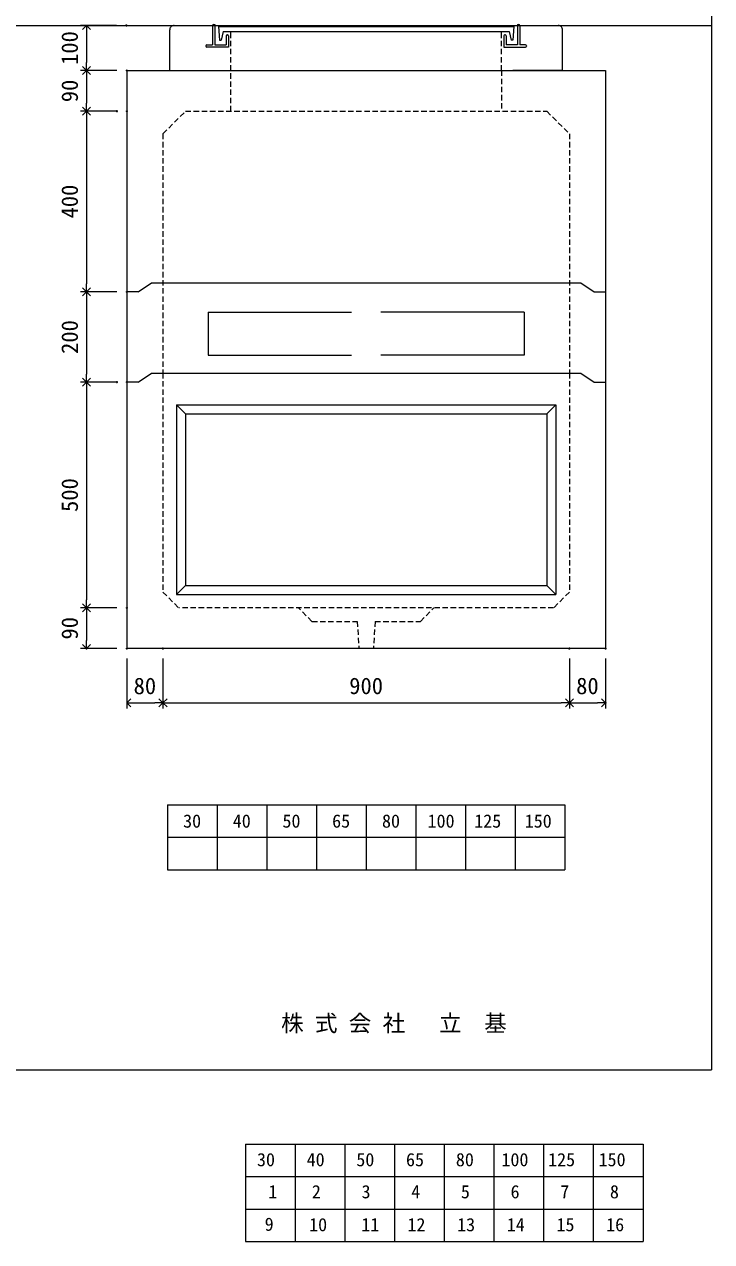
# Model space of a CAD drawing. Units: millimetres, scale not verified. Extents: x -4890 to 18490, y -2328 to 2328.
# Drawn here: x 3368 to 4890, y -2328 to 368 of the extents above; entities that cross this region are included whole.
import ezdxf
from ezdxf.enums import TextEntityAlignment as Align

# ---------------------------------------------------------------- set-up
doc = ezdxf.new("R2010")
doc.units = ezdxf.units.MM
doc.header["$LTSCALE"] = 10
doc.header["$PDMODE"] = 32
doc.header["$PDSIZE"] = 2
doc.linetypes.add('DASHED1', pattern=[1.8, 1.2, -0.6])
doc.linetypes.add('USER2', pattern=[50.8, 31.75, -6.35, 6.35, -6.35])
doc.layers.add('0-1_Defpoints', color=7, linetype='Continuous')
for name, color, linetype, lineweight in [('0-2_waku', 7, 'Continuous', 18), ('0-3_gaikei', 7, 'Continuous', 18), ('0-4_kakure', 7, 'DASHED1', 5), ('0-5_sunpou', 7, 'Continuous', 5), ('0-9_uchigawa', 6, 'Continuous', 18), ('0-B_futa', 3, 'Continuous', 18), ('0-C_GL', 4, 'Continuous', 18), ('0-E_文字１', 7, 'Continuous', 18), ('1-3_uchigawa2', 6, 'USER2', 18), ('1-5_文字２', 7, 'Continuous', 5)]:
    doc.layers.add(name, color=color, linetype=linetype, lineweight=lineweight)
doc.styles.add('ＭＳ ゴシック', font='')
doc.styles.get('ＭＳ ゴシック').set_extended_font_data('MS Gothic')

# ---------------------------------------------------------------- blocks, each defined once
blk = doc.blocks.new('_Open90')
at = {"layer": '0-5_sunpou'}
blk.add_line((0, 0), (-1, 0), dxfattribs=at)
blk.add_lwpolyline([(-0.5, 0.5), (0, 0), (-0.5, -0.5)], dxfattribs=at)
blk = doc.blocks.new('D89')
at = {"layer": '0-1_Defpoints'}
for p in [(5042.32, 1752.03), (4953, 1252.03), (5042.32, 1252.03)]:
    blk.add_point(p, dxfattribs=at)
at = {"layer": '0-5_sunpou'}
for p, q in [((5020.32, 1752.03), (4940, 1752.03)), ((4953, 1734.03), (4953, 1270.03)), ((5020.32, 1252.03), (4940, 1252.03))]:
    blk.add_line(p, q, dxfattribs=at)
at = {"layer": '0-5_sunpou', "xscale": 18, "yscale": 18}
for p, rotation in [((4953, 1752.03), 90), ((4953, 1252.03), 270)]:
    blk.add_blockref('_Open90', p, dxfattribs=dict(at, rotation=rotation))
at = {"layer": '0-5_sunpou', "style": 'ＭＳ ゴシック'}
blk.add_text('500', height=36.66, rotation=90, dxfattribs=at).set_placement((4945, 1464.53), align=Align.BOTTOM_LEFT)
blk = doc.blocks.new('D90')
at = {"layer": '0-1_Defpoints'}
for p in [(5042.32, 1252.03), (4953, 1162.03), (5042.32, 1162.03)]:
    blk.add_point(p, dxfattribs=at)
at = {"layer": '0-5_sunpou'}
for p, q in [((5020.32, 1252.03), (4940, 1252.03)), ((4953, 1234.03), (4953, 1180.03)), ((5020.32, 1162.03), (4940, 1162.03))]:
    blk.add_line(p, q, dxfattribs=at)
at = {"layer": '0-5_sunpou', "xscale": 18, "yscale": 18}
for p, rotation in [((4953, 1252.03), 90), ((4953, 1162.03), 270)]:
    blk.add_blockref('_Open90', p, dxfattribs=dict(at, rotation=rotation))
at = {"layer": '0-5_sunpou', "style": 'ＭＳ ゴシック'}
blk.add_text('90', height=36.66, rotation=90, dxfattribs=at).set_placement((4945, 1182.03), align=Align.BOTTOM_LEFT)
blk = doc.blocks.new('D91')
at = {"layer": '0-1_Defpoints'}
for p in [(5042.32, 1162.03), (5122.32, 1162.03), (5122.32, 1042)]:
    blk.add_point(p, dxfattribs=at)
at = {"layer": '0-5_sunpou'}
for p, q in [((5042.32, 1140.03), (5042.32, 1029)), ((5122.32, 1140.03), (5122.32, 1029)), ((5060.32, 1042), (5104.32, 1042))]:
    blk.add_line(p, q, dxfattribs=at)
at = {"layer": '0-5_sunpou', "xscale": 18, "yscale": 18, "rotation": 180}
blk.add_blockref('_Open90', (5042.32, 1042), dxfattribs=at)
at = {"layer": '0-5_sunpou', "xscale": 18, "yscale": 18}
blk.add_blockref('_Open90', (5122.32, 1042), dxfattribs=at)
at = {"layer": '0-5_sunpou', "style": 'ＭＳ ゴシック'}
blk.add_text('80', height=36.66, dxfattribs=at).set_placement((5057.32, 1050), align=Align.BOTTOM_LEFT)
blk = doc.blocks.new('D92')
at = {"layer": '0-1_Defpoints'}
for p in [(5122.32, 1162.03), (6022.32, 1162.03), (6022.32, 1042)]:
    blk.add_point(p, dxfattribs=at)
at = {"layer": '0-5_sunpou'}
for p, q in [((5122.32, 1140.03), (5122.32, 1029)), ((6022.32, 1140.03), (6022.32, 1029)), ((5140.32, 1042), (6004.32, 1042))]:
    blk.add_line(p, q, dxfattribs=at)
at = {"layer": '0-5_sunpou', "xscale": 18, "yscale": 18, "rotation": 180}
blk.add_blockref('_Open90', (5122.32, 1042), dxfattribs=at)
at = {"layer": '0-5_sunpou', "xscale": 18, "yscale": 18}
blk.add_blockref('_Open90', (6022.32, 1042), dxfattribs=at)
at = {"layer": '0-5_sunpou', "style": 'ＭＳ ゴシック'}
blk.add_text('900', height=36.66, dxfattribs=at).set_placement((5534.82, 1050), align=Align.BOTTOM_LEFT)
blk = doc.blocks.new('D93')
at = {"layer": '0-1_Defpoints'}
for p in [(6022.32, 1162.03), (6102.32, 1162.03), (6102.32, 1042)]:
    blk.add_point(p, dxfattribs=at)
at = {"layer": '0-5_sunpou'}
for p, q in [((6022.32, 1140.03), (6022.32, 1029)), ((6102.32, 1140.03), (6102.32, 1029)), ((6040.32, 1042), (6084.32, 1042))]:
    blk.add_line(p, q, dxfattribs=at)
at = {"layer": '0-5_sunpou', "xscale": 18, "yscale": 18, "rotation": 180}
blk.add_blockref('_Open90', (6022.32, 1042), dxfattribs=at)
at = {"layer": '0-5_sunpou', "xscale": 18, "yscale": 18}
blk.add_blockref('_Open90', (6102.32, 1042), dxfattribs=at)
at = {"layer": '0-5_sunpou', "style": 'ＭＳ ゴシック'}
blk.add_text('80', height=36.66, dxfattribs=at).set_placement((6037.32, 1050), align=Align.BOTTOM_LEFT)
blk = doc.blocks.new('D94')
at = {"layer": '0-1_Defpoints'}
for p in [(5041.54, 2542.03), (4953, 2442.03), (5042.32, 2442.03)]:
    blk.add_point(p, dxfattribs=at)
at = {"layer": '0-5_sunpou'}
for p, q in [((5019.54, 2542.03), (4940, 2542.03)), ((4953, 2524.03), (4953, 2460.03)), ((5020.32, 2442.03), (4940, 2442.03))]:
    blk.add_line(p, q, dxfattribs=at)
at = {"layer": '0-5_sunpou', "xscale": 18, "yscale": 18}
for p, rotation in [((4953, 2542.03), 90), ((4953, 2442.03), 270)]:
    blk.add_blockref('_Open90', p, dxfattribs=dict(at, rotation=rotation))
at = {"layer": '0-5_sunpou', "style": 'ＭＳ ゴシック'}
blk.add_text('100', height=36.66, rotation=90, dxfattribs=at).set_placement((4945, 2454.53), align=Align.BOTTOM_LEFT)
blk = doc.blocks.new('D95')
at = {"layer": '0-1_Defpoints'}
for p in [(5042.32, 2442.03), (4953, 2352.03), (5042.32, 2352.03)]:
    blk.add_point(p, dxfattribs=at)
at = {"layer": '0-5_sunpou'}
for p, q in [((5020.32, 2442.03), (4940, 2442.03)), ((4953, 2424.03), (4953, 2370.03)), ((5020.32, 2352.03), (4940, 2352.03))]:
    blk.add_line(p, q, dxfattribs=at)
at = {"layer": '0-5_sunpou', "xscale": 18, "yscale": 18}
for p, rotation in [((4953, 2442.03), 90), ((4953, 2352.03), 270)]:
    blk.add_blockref('_Open90', p, dxfattribs=dict(at, rotation=rotation))
at = {"layer": '0-5_sunpou', "style": 'ＭＳ ゴシック'}
blk.add_text('90', height=36.66, rotation=90, dxfattribs=at).set_placement((4945, 2372.03), align=Align.BOTTOM_LEFT)
blk = doc.blocks.new('D96')
at = {"layer": '0-1_Defpoints'}
for p in [(5020.32, 2352.03), (4953, 1952.03), (5042.32, 1952.03)]:
    blk.add_point(p, dxfattribs=at)
at = {"layer": '0-5_sunpou'}
for p, q in [((4998.32, 2352.03), (4940, 2352.03)), ((4953, 2334.03), (4953, 1970.03)), ((5020.32, 1952.03), (4940, 1952.03))]:
    blk.add_line(p, q, dxfattribs=at)
at = {"layer": '0-5_sunpou', "xscale": 18, "yscale": 18}
for p, rotation in [((4953, 2352.03), 90), ((4953, 1952.03), 270)]:
    blk.add_blockref('_Open90', p, dxfattribs=dict(at, rotation=rotation))
at = {"layer": '0-5_sunpou', "style": 'ＭＳ ゴシック'}
blk.add_text('400', height=36.66, rotation=90, dxfattribs=at).set_placement((4945, 2114.53), align=Align.BOTTOM_LEFT)
blk = doc.blocks.new('D97')
at = {"layer": '0-1_Defpoints'}
for p in [(5042.32, 1952.03), (4953, 1752.03), (5020.32, 1752.03)]:
    blk.add_point(p, dxfattribs=at)
at = {"layer": '0-5_sunpou'}
for p, q in [((5020.32, 1952.03), (4940, 1952.03)), ((4953, 1934.03), (4953, 1770.03)), ((4998.32, 1752.03), (4940, 1752.03))]:
    blk.add_line(p, q, dxfattribs=at)
at = {"layer": '0-5_sunpou', "xscale": 18, "yscale": 18}
for p, rotation in [((4953, 1952.03), 90), ((4953, 1752.03), 270)]:
    blk.add_blockref('_Open90', p, dxfattribs=dict(at, rotation=rotation))
at = {"layer": '0-5_sunpou', "style": 'ＭＳ ゴシック'}
blk.add_text('200', height=36.66, rotation=90, dxfattribs=at).set_placement((4945, 1814.53), align=Align.BOTTOM_LEFT)

msp = doc.modelspace()

# ---------------------------------------------------------------- linework, layer by layer
at = {"layer": '0-2_waku'}
for p, q in [((3684.94, -1360.34), (3684.94, -1504.34)), ((3684.94, -1360.34), (3684.94, -1504.34)), ((3684.94, -1360.34), (3684.94, -1504.34)), ((3684.94, -1360.34), (3684.94, -1504.34)), ((3684.94, -1360.34), (4564.94, -1360.34)), ((3794.94, -1360.34), (3794.94, -1504.34)), ((3904.94, -1360.34), (3904.94, -1504.34)), ((3904.94, -1360.34), (3904.94, -1504.34)), ((4014.94, -1360.34), (4014.94, -1504.34)), ((4124.94, -1360.34), (4124.94, -1504.34)), ((4234.94, -1360.34), (4234.94, -1504.34)), ((4344.94, -1360.34), (4344.94, -1504.34)), ((4454.94, -1360.34), (4454.94, -1504.34)), ((4564.94, -1360.34), (4564.94, -1504.34)), ((3684.94, -1432.34), (4564.94, -1432.34)), ((3684.94, -1504.34), (4564.94, -1504.34)), ((-1230.06, -1947), (4889.94, -1947)), ((-1230.06, -1947), (4889.94, -1947))]:
    msp.add_line(p, q, dxfattribs=at)
msp.add_lwpolyline([(-1230.06, 2328), (4889.94, 2328), (4889.94, -1947)], dxfattribs=at)
msp.add_lwpolyline([(-1230.06, 2328), (4889.94, 2328), (4889.94, -1947)], dxfattribs=at)
at = {"layer": '0-3_gaikei'}
for p, q in [((3689.94, 265.66), (3689.94, 355.66)), ((3699.94, 365.66), (3784.94, 365.66)), ((4464.94, 365.66), (4549.94, 365.66)), ((4559.94, 265.66), (4559.94, 355.66)), ((3594.94, 265.66), (4654.94, 265.66)), ((3594.94, 265.66), (3594.94, -1014.34)), ((3689.94, 265.66), (3799.94, 265.66)), ((3724.94, 265.66), (4524.94, 265.66)), ((4559.94, 265.66), (4449.94, 265.66)), ((4654.94, 265.66), (4654.94, -1014.34)), ((3619.94, -224.34), (3649.94, -204.34)), ((3649.94, -204.34), (4599.94, -204.34)), ((4599.94, -204.34), (4629.94, -224.34)), ((3619.94, -224.34), (3594.94, -224.34)), ((4629.94, -224.34), (4654.94, -224.34)), ((3619.94, -424.34), (3649.94, -404.34)), ((3649.94, -404.34), (4599.94, -404.34)), ((3649.94, -404.34), (4599.94, -404.34)), ((4599.94, -404.34), (4629.94, -424.34)), ((3619.94, -424.34), (3594.94, -424.34)), ((4629.94, -424.34), (4654.94, -424.34)), ((4654.94, -1014.34), (3594.94, -1014.34))]:
    msp.add_line(p, q, dxfattribs=at)
for centre, radius, start, end in [((3699.36, 356.24), 9.44, 86.47383, 183.52617), ((4550.27, 355.99), 9.68, 358.04251, 91.95749)]:
    msp.add_arc(centre, radius, start, end, dxfattribs=at)
at = {"layer": '0-4_kakure'}
for p, q in [((4424.94, 265.66), (4424.94, 352.16)), ((4424.94, 265.66), (4424.94, 175.66)), ((3674.94, 125.66), (3724.94, 175.66)), ((3724.94, 175.66), (4524.94, 175.66)), ((4524.94, 175.66), (4574.94, 125.66)), ((3674.94, 125.66), (3674.94, -404.34)), ((4574.94, 125.66), (4574.94, -404.34)), ((3674.94, -404.34), (3674.94, -889.34)), ((4574.94, -404.34), (4574.94, -889.34)), ((3674.94, -889.34), (3709.94, -924.34)), ((4574.94, -889.34), (4539.94, -924.34)), ((4539.94, -924.34), (3709.94, -924.34)), ((4004.94, -954.34), (3974.94, -924.34)), ((4244.94, -954.34), (4274.94, -924.34)), ((4004.94, -954.34), (4104.94, -954.34)), ((4104.94, -954.34), (4108.94, -1014.34)), ((4144.94, -954.34), (4140.94, -1014.34)), ((4144.94, -954.34), (4244.94, -954.34))]:
    msp.add_line(p, q, dxfattribs=at)
msp.add_lwpolyline([(3824.94, 175.66), (3824.94, 265.66), (3824.94, 352.16)], dxfattribs=at)
at = {"layer": '0-9_uchigawa'}
for p, q in [((3704.94, -474.34), (3704.94, -894.34)), ((3704.94, -474.34), (4124.94, -474.34)), ((3704.94, -474.34), (3724.94, -494.34)), ((4124.94, -474.34), (4544.94, -474.34)), ((4124.94, -474.34), (4544.94, -474.34)), ((4544.94, -474.34), (4524.94, -494.34)), ((4544.94, -474.34), (4544.94, -894.34)), ((3724.94, -494.34), (3724.94, -874.34)), ((3724.94, -494.34), (4124.94, -494.34)), ((3724.94, -494.34), (4124.94, -494.34)), ((4124.94, -494.34), (4524.94, -494.34)), ((4524.94, -494.34), (4524.94, -874.34)), ((3724.94, -874.34), (3704.94, -894.34)), ((3724.94, -874.34), (4124.94, -874.34)), ((4124.94, -874.34), (4524.94, -874.34)), ((4524.94, -874.34), (4544.94, -894.34)), ((3704.94, -894.34), (4124.94, -894.34)), ((4124.94, -894.34), (4544.94, -894.34))]:
    msp.add_line(p, q, dxfattribs=at)
at = {"layer": '0-B_futa'}
for p, q in [((3784.94, 365.66), (3784.94, 322.66)), ((3786.94, 367.66), (3789.94, 367.66)), ((3789.94, 367.66), (3789.94, 322.66)), ((3797.75, 363.16), (4452.08, 363.16)), ((3797.75, 363.16), (3800.24, 333.16)), ((3808.27, 352.16), (3803.95, 333.16)), ((3808.27, 352.16), (4441.61, 352.16)), ((4441.61, 352.16), (4445.93, 333.16)), ((4452.08, 363.16), (4449.83, 333.16)), ((4459.94, 367.66), (4459.94, 322.66)), ((4459.94, 367.66), (4462.94, 367.66)), ((4464.94, 365.66), (4464.94, 322.66)), ((3800.24, 333.16), (3803.95, 333.16)), ((3814.94, 342.66), (3814.94, 322.66)), ((3816.94, 344.66), (3817.94, 344.66)), ((3819.94, 342.66), (3819.94, 317.66)), ((4429.94, 342.66), (4429.94, 317.66)), ((4432.94, 344.66), (4431.94, 344.66)), ((4434.94, 342.66), (4434.94, 322.66)), ((4449.83, 333.16), (4445.93, 333.16)), ((3769.94, 320.66), (3769.94, 319.66)), ((3771.94, 322.66), (3784.94, 322.66)), ((3819.94, 317.66), (3771.94, 317.66)), ((3789.94, 322.66), (3814.94, 322.66)), ((4429.94, 317.66), (4477.94, 317.66)), ((4459.94, 322.66), (4434.94, 322.66)), ((4477.94, 322.66), (4464.94, 322.66)), ((4479.94, 320.66), (4479.94, 319.66))]:
    msp.add_line(p, q, dxfattribs=at)
for centre, start, end in [((3786.94, 365.66), 90, 180), ((4462.94, 365.66), 0, 90), ((3816.94, 342.66), 90, 180), ((3817.94, 342.66), 0, 90), ((4431.94, 342.66), 90, 180), ((4432.94, 342.66), 0, 90), ((3771.94, 320.66), 90, 180), ((3771.94, 319.66), 180, 270), ((4477.94, 320.66), 0, 90), ((4477.94, 319.66), 270, 0)]:
    msp.add_arc(centre, 2, start, end, dxfattribs=at)
at = {"layer": '0-C_GL'}
msp.add_line((-1230.06, 365.66), (4889.94, 365.66), dxfattribs=at)
at = {"layer": '1-3_uchigawa2'}
for p, q in [((3774.94, -269.34), (4124.94, -269.34)), ((3774.94, -269.34), (3774.94, -364.34)), ((4474.94, -269.34), (4124.94, -269.34)), ((4474.94, -269.34), (4474.94, -364.34)), ((3774.94, -364.34), (4124.94, -364.34)), ((4474.94, -364.34), (4124.94, -364.34))]:
    msp.add_line(p, q, dxfattribs=at)
at = {"layer": '1-5_文字２'}
for p, q in [((3857.94, -2111.86), (3857.94, -2255.86)), ((3857.94, -2111.86), (3857.94, -2255.86)), ((3857.94, -2111.86), (3857.94, -2255.86)), ((3857.94, -2111.86), (3857.94, -2255.86)), ((3857.94, -2111.86), (4737.94, -2111.86)), ((3857.94, -2111.86), (3857.94, -2255.86)), ((3857.94, -2111.86), (3857.94, -2255.86)), ((3857.94, -2111.86), (3857.94, -2255.86)), ((3857.94, -2111.86), (3857.94, -2255.86)), ((3857.94, -2111.86), (4737.94, -2111.86)), ((3967.94, -2111.86), (3967.94, -2255.86)), ((3967.94, -2111.86), (3967.94, -2255.86)), ((4077.94, -2111.86), (4077.94, -2255.86)), ((4077.94, -2111.86), (4077.94, -2255.86)), ((4077.94, -2111.86), (4077.94, -2255.86)), ((4077.94, -2111.86), (4077.94, -2255.86)), ((4187.94, -2111.86), (4187.94, -2255.86)), ((4187.94, -2111.86), (4187.94, -2255.86)), ((4297.94, -2111.86), (4297.94, -2255.86)), ((4297.94, -2111.86), (4297.94, -2255.86)), ((4407.94, -2111.86), (4407.94, -2255.86)), ((4407.94, -2111.86), (4407.94, -2255.86)), ((4517.94, -2111.86), (4517.94, -2255.86)), ((4517.94, -2111.86), (4517.94, -2255.86)), ((4627.94, -2111.86), (4627.94, -2255.86)), ((4627.94, -2111.86), (4627.94, -2255.86)), ((4737.94, -2111.86), (4737.94, -2255.86)), ((4737.94, -2111.86), (4737.94, -2255.86)), ((3857.94, -2183.86), (4737.94, -2183.86)), ((3857.94, -2183.86), (4737.94, -2183.86)), ((3857.94, -2255.86), (4737.94, -2255.86)), ((3857.94, -2255.86), (4737.94, -2255.86)), ((3857.94, -2255.86), (3857.94, -2327.86)), ((3857.94, -2255.86), (3857.94, -2327.86)), ((3857.94, -2255.86), (3857.94, -2327.86)), ((3857.94, -2255.86), (3857.94, -2327.86)), ((3857.94, -2255.86), (4737.94, -2255.86)), ((3857.94, -2255.86), (3857.94, -2327.86)), ((3857.94, -2255.86), (3857.94, -2327.86)), ((3857.94, -2255.86), (3857.94, -2327.86)), ((3857.94, -2255.86), (3857.94, -2327.86)), ((3857.94, -2255.86), (4737.94, -2255.86)), ((3967.94, -2255.86), (3967.94, -2327.86)), ((3967.94, -2255.86), (3967.94, -2327.86)), ((4077.94, -2255.86), (4077.94, -2327.86)), ((4077.94, -2255.86), (4077.94, -2327.86)), ((4077.94, -2255.86), (4077.94, -2327.86)), ((4077.94, -2255.86), (4077.94, -2327.86)), ((4187.94, -2255.86), (4187.94, -2327.86)), ((4187.94, -2255.86), (4187.94, -2327.86)), ((4297.94, -2255.86), (4297.94, -2327.86)), ((4297.94, -2255.86), (4297.94, -2327.86)), ((4407.94, -2255.86), (4407.94, -2327.86)), ((4407.94, -2255.86), (4407.94, -2327.86)), ((4517.94, -2255.86), (4517.94, -2327.86)), ((4517.94, -2255.86), (4517.94, -2327.86)), ((4627.94, -2255.86), (4627.94, -2327.86)), ((4627.94, -2255.86), (4627.94, -2327.86)), ((4737.94, -2255.86), (4737.94, -2327.86)), ((4737.94, -2255.86), (4737.94, -2327.86)), ((3857.94, -2327.86), (4737.94, -2327.86)), ((3857.94, -2327.86), (4737.94, -2327.86))]:
    msp.add_line(p, q, dxfattribs=at)

# ---------------------------------------------------------------- block references
at = {"layer": '0-5_sunpou'}
for name in ['D94', 'D95', 'D96', 'D97', 'D89', 'D90', 'D91', 'D92', 'D93']:
    msp.add_blockref(name, (-1447.37, -2176.37), dxfattribs=at)

# ---------------------------------------------------------------- texts
at = {"layer": '0-E_文字１', "style": 'ＭＳ ゴシック'}
for s, height, p in [('30', 29.33, (3719.55, -1419.8)), ('40', 29.33, (3829.55, -1419.8)), ('50', 29.33, (3939.55, -1419.8)), ('65', 29.33, (4049.55, -1419.8)), ('80', 29.33, (4159.96, -1419.8)), ('100', 29.33, (4260.83, -1419.8)), ('125', 29.33, (4364.22, -1419.8)), ('150', 29.33, (4475.98, -1419.8)), ('株 式 会 社 \u3000立\u3000基', 36.66, (3936.48, -1873.36))]:
    msp.add_text(s, height=height, dxfattribs=at).set_placement(p, align=Align.BOTTOM_LEFT)
at = {"layer": '1-5_文字２', "style": 'ＭＳ ゴシック'}
for s, p in [('30', (3883.1, -2169.67)), ('30', (3883.1, -2169.67)), ('40', (3993.1, -2169.67)), ('40', (3993.1, -2169.67)), ('50', (4103.1, -2169.67)), ('50', (4103.1, -2169.67)), ('65', (4213.1, -2169.67)), ('65', (4213.1, -2169.67)), ('80', (4323.51, -2169.67)), ('80', (4323.51, -2169.67)), ('100', (4424.38, -2169.67)), ('100', (4424.38, -2169.67)), ('125', (4527.77, -2169.67)), ('125', (4527.77, -2169.67)), ('150', (4639.53, -2169.67)), ('150', (4639.53, -2169.67)), ('1', (3908.24, -2240.71)), ('2', (4004.68, -2240.71)), ('3', (4114.68, -2240.71)), ('4', (4224.68, -2240.71)), ('5', (4334.68, -2240.71)), ('6', (4444.68, -2240.71)), ('7', (4554.68, -2240.71)), ('8', (4664.68, -2240.71)), ('9', (3900.18, -2312.71)), ('10', (3998.59, -2313.67)), ('11', (4114.09, -2313.67)), ('12', (4216.3, -2313.67)), ('13', (4326.3, -2313.67)), ('14', (4436.3, -2313.67)), ('15', (4546.3, -2313.67)), ('16', (4656.3, -2313.67))]:
    msp.add_text(s, height=29.33, dxfattribs=at).set_placement(p, align=Align.BOTTOM_LEFT)

doc.saveas('drawing.dxf')
